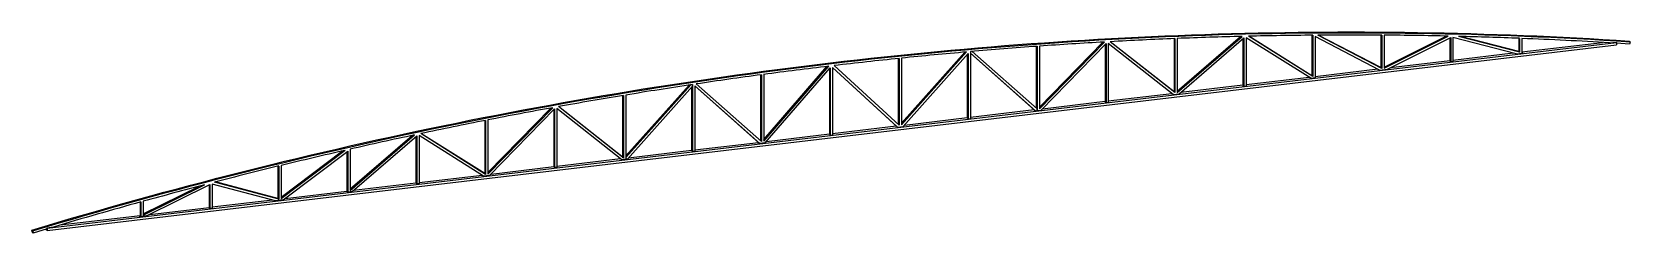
# Model space of a CAD drawing. Header units: millimetres. Extents: x -16499 to 16499, y -2011 to 2143.
import ezdxf

# ---------------------------------------------------------------- set-up
doc = ezdxf.new("R2010")
doc.units = ezdxf.units.MM

msp = doc.modelspace()

# ---------------------------------------------------------------- linework, layer by layer
at = {"color": 7, "linetype": 'Continuous', "lineweight": 25}
for p, q in [((7084, 2005), (7084, 904)), ((7102, 2006), (7102, 889)), ((7150, 893), (8490, 2051)), ((7150, 923), (8453, 2050)), ((7150, 2008), (7150, 893)), ((7190, 867), (8525, 2022)), ((8507, 2006), (8507, 1040)), ((8525, 2022), (8525, 1025)), ((9908, 1189), (8573, 2023)), ((8573, 2023), (8573, 1031)), ((9949, 1224), (8619, 2054)), ((9931, 1239), (8625, 2054)), ((9931, 2076), (9931, 1239)), ((9949, 2076), (9949, 1224)), ((11327, 1357), (9996, 2048)), ((9996, 2048), (9996, 1200)), ((11372, 1391), (10051, 2077)), ((11354, 1406), (10061, 2077)), ((11354, 2077), (11354, 1406)), ((11372, 2077), (11372, 1391)), ((11420, 2077), (11420, 1394)), ((11420, 1418), (12700, 2058)), ((11420, 1394), (12746, 2057)), ((11488, 1376), (12796, 2030)), ((12777, 2021), (12777, 1546)), ((12796, 2030), (12796, 1531)), ((14150, 1692), (12843, 2029)), ((12843, 2029), (12843, 1537)), ((14219, 1726), (12954, 2052)), ((14201, 1740), (12997, 2051)), ((14201, 2012), (14201, 1740)), ((14219, 2011), (14219, 1726)), ((14267, 2010), (14267, 1713)), ((-16183, -1909), (16219, 1928)), ((-16183, -1957), (16219, 1880)), ((1456, 222), (2799, 1730)), ((1456, 258), (2765, 1727)), ((1490, 192), (2832, 1698)), ((2814, 1678), (2814, 366)), ((2832, 1698), (2832, 351)), ((2880, 1737), (2880, 357)), ((4222, 516), (2880, 1703)), ((4204, 530), (2880, 1702)), ((4255, 553), (2914, 1740)), ((4237, 1844), (4237, 569)), ((4255, 1846), (4255, 520)), ((4303, 558), (5645, 1935)), ((4303, 591), (5611, 1933)), ((4303, 1849), (4303, 558)), ((4339, 530), (5679, 1904)), ((5661, 1886), (5661, 703)), ((5679, 1904), (5679, 688)), ((7066, 853), (5726, 1907)), ((5726, 1907), (5726, 694)), ((7102, 889), (5765, 1942)), ((7084, 904), (5765, 1942)), ((12843, 1562), (14084, 1709)), ((14150, 1692), (14288, 1708)), ((14219, 1726), (14201, 1740)), ((14267, 1730), (15932, 1928)), ((14269, 1723), (14267, 1723)), ((14288, 1708), (14267, 1713)), ((14288, 1708), (14269, 1723)), ((16073, 1919), (16210, 1935)), ((16210, 1935), (16219, 1928)), ((16219, 1928), (16219, 1880)), ((16490, 1893), (16219, 1910)), ((16480, 1956), (16499, 1942)), ((16499, 1942), (16490, 1893)), ((-1390, -114), (-48, 1435)), ((-1390, -78), (-83, 1431)), ((-1357, -145), (-15, 1404)), ((-33, 1383), (-33, 29)), ((-15, 1404), (-15, 14)), ((1375, 179), (33, 1410)), ((33, 1410), (33, 20)), ((1357, 193), (33, 1408)), ((1409, 217), (66, 1449)), ((1390, 1595), (1390, 234)), ((1409, 1597), (1409, 217)), ((1456, 1602), (1456, 222)), ((9996, 1225), (11288, 1378)), ((11327, 1357), (11488, 1376)), ((11372, 1391), (11354, 1406)), ((11553, 1409), (12777, 1554)), ((12777, 1546), (12796, 1531)), ((12796, 1531), (12843, 1537)), ((-4237, -452), (-2896, 1051)), ((-4237, -418), (-2932, 1046)), ((-4204, -482), (-2862, 1023)), ((-2880, 1003), (-2880, -308)), ((-2862, 1023), (-2862, 1057)), ((-2861, 1057), (-2861, -323)), ((-1472, -159), (-2814, 1030)), ((-2814, 1030), (-2814, -317)), ((-1490, -144), (-2814, 1028)), ((-1438, -120), (-2781, 1069)), ((-1456, 1256), (-1456, -104)), ((-1438, 1259), (-1438, -120)), ((-1390, 1265), (-1390, -114)), ((7224, 896), (8507, 1048)), ((8507, 1040), (8525, 1025)), ((8525, 1025), (8573, 1031)), ((8573, 1056), (9875, 1210)), ((9908, 1189), (9996, 1200)), ((9949, 1224), (9931, 1239)), ((-4303, 829), (-4303, -444)), ((-4285, 832), (-4285, -459)), ((-4237, 840), (-4237, -486)), ((4366, 558), (5661, 711)), ((5661, 703), (5679, 688)), ((5679, 688), (5726, 694)), ((5726, 719), (7039, 874)), ((7066, 853), (7190, 867)), ((7102, 889), (7084, 904)), ((-7084, -791), (-5747, 578)), ((-7084, -757), (-5786, 571)), ((-7048, -819), (-5708, 553)), ((-5726, 534), (-5726, -645)), ((-5708, 553), (-5708, -660)), ((-4321, -496), (-5661, 562)), ((-5661, 562), (-5661, -655)), ((-4285, -459), (-5627, 600)), ((-4303, -444), (-5627, 600)), ((1515, 220), (2814, 374)), ((2814, 366), (2832, 351)), ((2832, 351), (2880, 357)), ((2880, 382), (4196, 538)), ((4204, 530), (4222, 516)), ((4222, 516), (4255, 520)), ((4255, 520), (4255, 553)), ((4255, 520), (4339, 530)), ((4255, 520), (4255, 520)), ((-9931, -1130), (-8601, 15)), ((-9931, -1100), (-8648, 5)), ((-7172, -834), (-8507, 5)), ((-8507, 5), (-8507, -992)), ((-7131, -799), (-8471, 43)), ((-7150, -784), (-8467, 43)), ((-7150, 313), (-7150, -784)), ((-7131, 316), (-7131, -799)), ((-7084, 326), (-7084, -791)), ((-1333, -117), (-33, 37)), ((-33, 29), (-15, 14)), ((-15, 14), (33, 20)), ((33, 45), (1349, 201)), ((1357, 193), (1375, 179)), ((1375, 179), (1490, 192)), ((-11354, -1300), (-10033, -302)), ((-11354, -1272), (-10087, -314)), ((-11309, -1323), (-9978, -318)), ((-9978, -318), (-9978, -1166)), ((-9931, -278), (-9931, -1130)), ((-9890, -1155), (-8555, -5)), ((-8573, -21), (-8573, -983)), ((-8555, -5), (-8555, -997)), ((-4179, -454), (-2880, -300)), ((-2861, -323), (-2880, -308)), ((-2814, -317), (-2861, -323)), ((-2814, -292), (-1498, -137)), ((-1490, -144), (-1472, -159)), ((-1357, -145), (-1472, -159)), ((-11420, -630), (-11420, -1294)), ((-11402, -626), (-11402, -1309)), ((-11354, -614), (-11354, -1300)), ((-9996, -332), (-9996, -1151)), ((-7020, -791), (-5726, -637)), ((-5708, -660), (-5726, -645)), ((-5661, -655), (-5708, -660)), ((-5661, -630), (-4348, -474)), ((-4237, -486), (-4321, -496)), ((-4303, -444), (-4285, -459)), ((-4204, -482), (-4237, -486)), ((-11402, -1309), (-12728, -960)), ((-11420, -1294), (-12709, -955)), ((-9857, -1126), (-8573, -974)), ((-8555, -997), (-8573, -983)), ((-8507, -967), (-7205, -812)), ((-7048, -819), (-7172, -834)), ((-7150, -784), (-7131, -799)), ((-14201, -1640), (-12936, -1014)), ((-14201, -1616), (-13038, -1041)), ((-14132, -1658), (-12825, -1011)), ((-12843, -1020), (-12843, -1488)), ((-12825, -1011), (-12825, -1503)), ((-11469, -1342), (-12777, -999)), ((-12777, -999), (-12777, -1497)), ((-11420, -1294), (-11402, -1309)), ((-11270, -1294), (-9996, -1143)), ((-9978, -1166), (-9996, -1151)), ((-9890, -1155), (-9978, -1166)), ((-8507, -992), (-8555, -997)), ((-15914, -1844), (-14267, -1649)), ((-14288, -1659), (-14267, -1649)), ((-14267, -1372), (-14267, -1649)), ((-14248, -1664), (-14267, -1649)), ((-14248, -1367), (-14248, -1664)), ((-14201, -1354), (-14201, -1640)), ((-14066, -1625), (-12843, -1480)), ((-12825, -1503), (-12843, -1488)), ((-12777, -1497), (-12825, -1503)), ((-12777, -1472), (-11535, -1325)), ((-11309, -1323), (-11469, -1342)), ((-16499, -1949), (-16480, -1964)), ((-16490, -1996), (-16499, -1949)), ((-16497, -1953), (-16490, -1994)), ((-16481, -1966), (-16497, -1953)), ((-16474, -2007), (-16481, -1966)), ((-16480, -1964), (-16472, -2011)), ((-16184, -1924), (-16472, -2011)), ((-16183, -1957), (-16213, -1933)), ((-16211, -1932), (-16184, -1954)), ((-16192, -1902), (-16054, -1885)), ((-16192, -1902), (-16192, -1905)), ((-16192, -1902), (-16183, -1909)), ((-16184, -1911), (-16192, -1905)), ((-16184, -1954), (-16184, -1911)), ((-16183, -1909), (-16183, -1957)), ((-14269, -1674), (-14288, -1659)), ((-14132, -1658), (-14269, -1674)), ((-14269, -1674), (-14248, -1664)), ((-16490, -1994), (-16477, -1990)), ((-16490, -1994), (-16474, -2007)), ((-16472, -2011), (-16490, -1996))]:
    msp.add_line(p, q, dxfattribs=at)
at = {"color": 7, "linetype": 'Continuous', "lineweight": 25, "flags": 128}
for points in [[(-16499, -1949), (-16227, -1867), (-15955, -1786), (-15682, -1706), (-15410, -1627), (-15137, -1549), (-14865, -1471), (-14592, -1394), (-14319, -1318), (-14046, -1243), (-13773, -1168), (-13499, -1095), (-13226, -1022), (-12953, -950), (-12679, -879), (-12405, -808), (-12131, -739), (-11857, -670), (-11583, -602), (-11309, -535), (-11035, -469), (-10760, -403), (-10486, -339), (-10211, -275), (-9937, -212), (-9662, -150), (-9387, -88), (-9112, -28), (-8837, 32), (-8562, 91), (-8287, 149), (-8012, 206), (-7736, 262), (-7461, 318), (-7185, 373), (-6910, 427), (-6634, 480), (-6359, 532), (-6083, 583), (-5807, 634), (-5532, 684), (-5256, 733), (-4980, 781), (-4704, 828), (-4428, 875), (-4152, 920), (-3876, 965), (-3600, 1009), (-3324, 1052), (-3048, 1095), (-2772, 1136), (-2495, 1177), (-2219, 1217), (-1943, 1256), (-1667, 1294), (-1391, 1331), (-1114, 1367), (-838, 1403), (-562, 1438), (-285, 1472), (-9, 1505), (267, 1537), (543, 1569), (820, 1599), (1096, 1629), (1372, 1658), (1649, 1686), (1925, 1714), (2201, 1740), (2477, 1766), (2753, 1790), (3030, 1814), (3306, 1837), (3582, 1860), (3858, 1881), (4134, 1902), (4410, 1921), (4686, 1940), (4962, 1958), (5238, 1975), (5513, 1992), (5789, 2007), (6065, 2022), (6341, 2036), (6616, 2049), (6892, 2061), (7167, 2072), (7443, 2083), (7718, 2092), (7993, 2101), (8269, 2109), (8544, 2116), (8819, 2123), (9094, 2128), (9369, 2133), (9644, 2136), (9918, 2139), (10193, 2141), (10468, 2143), (10742, 2143), (11016, 2142), (11291, 2141), (11565, 2139), (11839, 2136), (12113, 2132), (12387, 2128), (12661, 2122), (12934, 2116), (13208, 2108), (13481, 2100), (13755, 2092), (14028, 2082), (14301, 2071), (14574, 2060), (14847, 2048), (15119, 2035), (15392, 2021), (15664, 2006), (15936, 1990), (16209, 1974), (16480, 1956)], [(-16480, -1964), (-16209, -1882), (-15936, -1801), (-15664, -1721), (-15392, -1642), (-15119, -1563), (-14847, -1486), (-14574, -1409), (-14301, -1333), (-14028, -1258), (-13755, -1183), (-13481, -1109), (-13208, -1037), (-12934, -965), (-12661, -894), (-12387, -823), (-12113, -754), (-11839, -685), (-11565, -617), (-11291, -550), (-11016, -484), (-10742, -418), (-10468, -354), (-10193, -290), (-9918, -227), (-9644, -165), (-9369, -103), (-9094, -43), (-8819, 17), (-8544, 76), (-8269, 134), (-7993, 191), (-7718, 248), (-7443, 303), (-7167, 358), (-6892, 412), (-6616, 465), (-6341, 517), (-6065, 569), (-5789, 619), (-5513, 669), (-5238, 718), (-4962, 766), (-4686, 813), (-4410, 860), (-4134, 906), (-3858, 950), (-3582, 994), (-3306, 1038), (-3030, 1080), (-2753, 1121), (-2477, 1162), (-2201, 1202), (-1925, 1241), (-1649, 1279), (-1372, 1316), (-1096, 1353), (-820, 1388), (-543, 1423), (-267, 1457), (9, 1490), (285, 1523), (562, 1554), (838, 1585), (1114, 1614), (1391, 1643), (1667, 1672), (1943, 1699), (2219, 1725), (2495, 1751), (2772, 1776), (3048, 1800), (3324, 1823), (3600, 1845), (3876, 1866), (4152, 1887), (4428, 1907), (4704, 1925), (4980, 1944), (5256, 1961), (5532, 1977), (5807, 1993), (6083, 2007), (6359, 2021), (6634, 2034), (6910, 2046), (7185, 2058), (7461, 2068), (7736, 2078), (8012, 2087), (8287, 2094), (8562, 2102), (8837, 2108), (9112, 2113), (9387, 2118), (9662, 2122), (9937, 2125), (10211, 2127), (10486, 2128), (10760, 2128), (11035, 2128), (11309, 2126), (11583, 2124), (11857, 2121), (12131, 2117), (12405, 2113), (12679, 2107), (12953, 2101), (13226, 2094), (13499, 2086), (13773, 2077), (14046, 2067), (14319, 2057), (14592, 2045), (14865, 2033), (15137, 2020), (15410, 2006), (15682, 1991), (15955, 1975), (16227, 1959), (16499, 1942)]]:
    msp.add_lwpolyline(points, dxfattribs=at)
at = {"color": 7, "linetype": 'Continuous', "lineweight": 25}
for centre, radius, start, end in [((10776, -88809), 90889, 92.31665, 93.16059), ((10757, -88329), 90409, 91.4369, 92.28652), ((10744, -87827), 89906, 90.50708, 91.35442), ((10740, -87342), 89421, 89.59523, 90.44193), ((10744, -86880), 88959, 88.71038, 89.56463), ((10756, -86380), 88459, 87.75624, 88.57611), ((10777, -85861), 87939, 86.54736, 87.72562), ((10884, -90318), 92402, 95.01967, 95.85608), ((10840, -89811), 91893, 94.10894, 94.96942), ((10804, -89317), 91398, 93.23592, 94.07907), ((10996, -91328), 93418, 96.78951, 97.61935), ((10935, -90811), 92897, 95.88569, 96.71863), ((11139, -92337), 94437, 98.52569, 99.37065), ((11062, -91823), 93918, 97.64874, 98.47613), ((11222, -92839), 94946, 99.39984, 100.22185), ((11316, -93359), 95475, 100.29502, 101.11171), ((11524, -94373), 96510, 102.03614, 102.84438), ((11413, -93853), 95978, 101.14077, 101.9572), ((11639, -94879), 97028, 102.90628, 103.70813), ((11758, -95362), 97526, 103.73701, 104.54047), ((11895, -95890), 98071, 104.66622, 105.4316), ((12048, -96442), 98644, 105.46071, 106.55211)]:
    msp.add_arc(centre, radius, start, end, dxfattribs=at)

doc.saveas('drawing.dxf')
